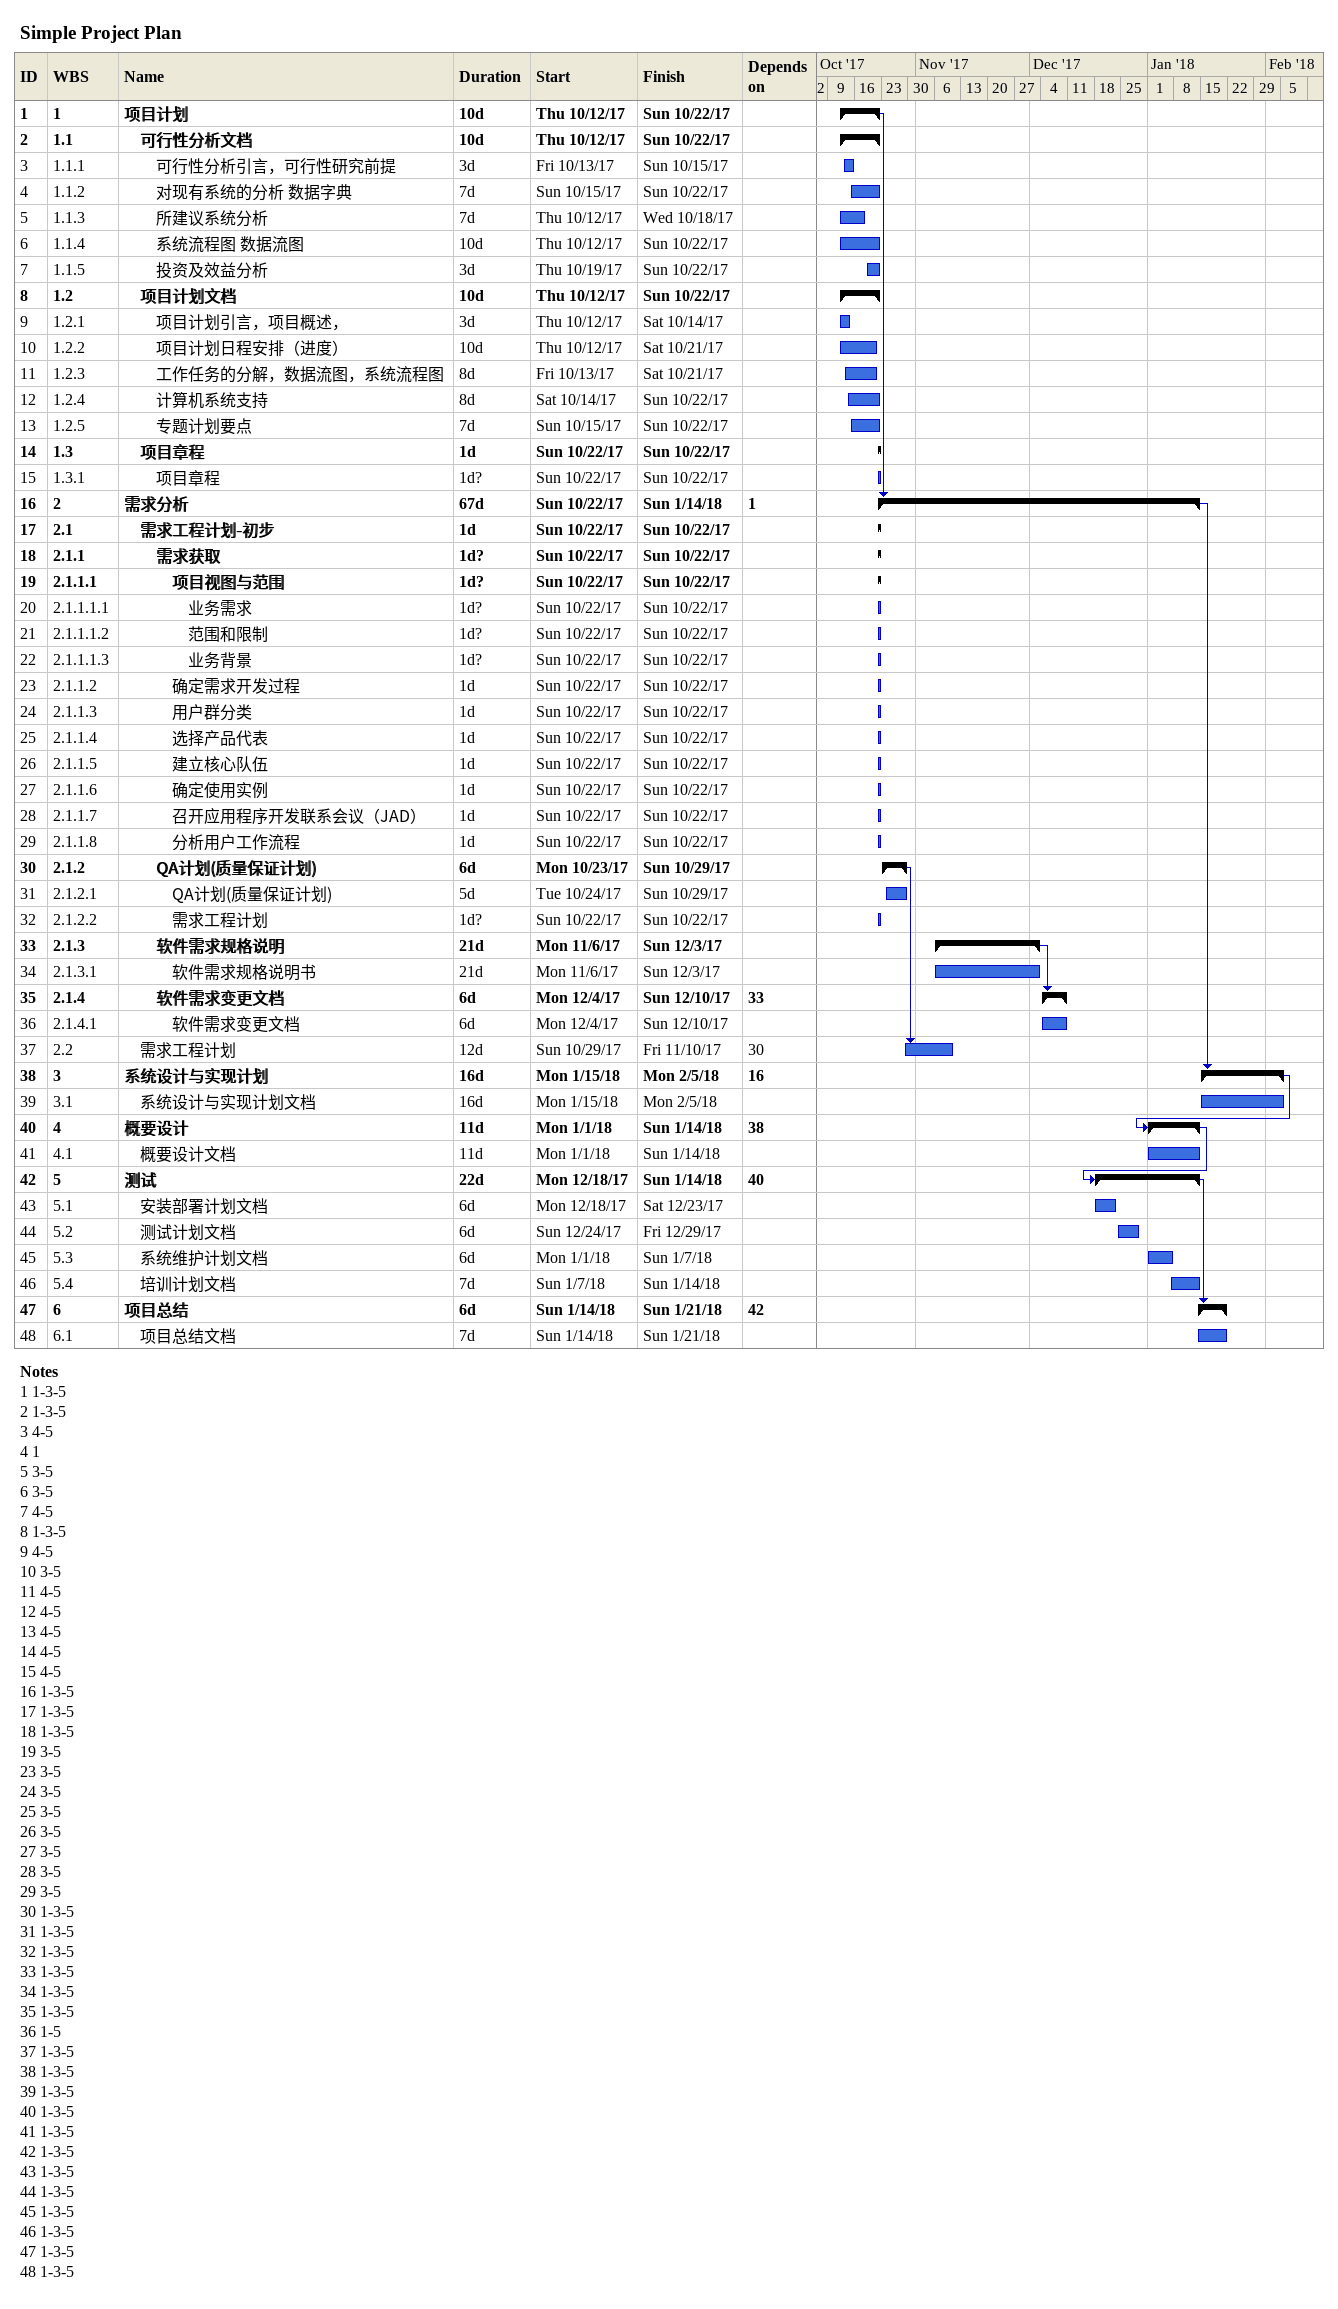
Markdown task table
Simple Project Plan

| ID | WBS | Task | Duration | Start | Finish | Predecessors |
|---|---|---|---|---|---|---|
| 1 | 1 | **项目计划** | 10d | 2017-10-12 | 2017-10-22 |  |
| 2 | 1.1 | **可行性分析文档** | 10d | 2017-10-12 | 2017-10-22 |  |
| 3 | 1.1.1 | 可行性分析引言，可行性研究前提 | 3d | 2017-10-13 | 2017-10-15 |  |
| 4 | 1.1.2 | 对现有系统的分析 数据字典 | 7d | 2017-10-15 | 2017-10-22 |  |
| 5 | 1.1.3 | 所建议系统分析 | 7d | 2017-10-12 | 2017-10-18 |  |
| 6 | 1.1.4 | 系统流程图 数据流图 | 10d | 2017-10-12 | 2017-10-22 |  |
| 7 | 1.1.5 | 投资及效益分析 | 3d | 2017-10-19 | 2017-10-22 |  |
| 8 | 1.2 | **项目计划文档** | 10d | 2017-10-12 | 2017-10-22 |  |
| 9 | 1.2.1 | 项目计划引言，项目概述， | 3d | 2017-10-12 | 2017-10-14 |  |
| 10 | 1.2.2 | 项目计划日程安排（进度） | 10d | 2017-10-12 | 2017-10-21 |  |
| 11 | 1.2.3 | 工作任务的分解，数据流图，系统流程图 | 8d | 2017-10-13 | 2017-10-21 |  |
| 12 | 1.2.4 | 计算机系统支持 | 8d | 2017-10-14 | 2017-10-22 |  |
| 13 | 1.2.5 | 专题计划要点 | 7d | 2017-10-15 | 2017-10-22 |  |
| 14 | 1.3 | **项目章程** | 1d | 2017-10-22 | 2017-10-22 |  |
| 15 | 1.3.1 | 项目章程 | 1d? | 2017-10-22 | 2017-10-22 |  |
| 16 | 2 | **需求分析** | 67d | 2017-10-22 | 2018-01-14 | 1 |
| 17 | 2.1 | **需求工程计划-初步** | 1d | 2017-10-22 | 2017-10-22 |  |
| 18 | 2.1.1 | **需求获取** | 1d? | 2017-10-22 | 2017-10-22 |  |
| 19 | 2.1.1.1 | **项目视图与范围** | 1d? | 2017-10-22 | 2017-10-22 |  |
| 20 | 2.1.1.1.1 | 业务需求 | 1d? | 2017-10-22 | 2017-10-22 |  |
| 21 | 2.1.1.1.2 | 范围和限制 | 1d? | 2017-10-22 | 2017-10-22 |  |
| 22 | 2.1.1.1.3 | 业务背景 | 1d? | 2017-10-22 | 2017-10-22 |  |
| 23 | 2.1.1.2 | 确定需求开发过程 | 1d | 2017-10-22 | 2017-10-22 |  |
| 24 | 2.1.1.3 | 用户群分类 | 1d | 2017-10-22 | 2017-10-22 |  |
| 25 | 2.1.1.4 | 选择产品代表 | 1d | 2017-10-22 | 2017-10-22 |  |
| 26 | 2.1.1.5 | 建立核心队伍 | 1d | 2017-10-22 | 2017-10-22 |  |
| 27 | 2.1.1.6 | 确定使用实例 | 1d | 2017-10-22 | 2017-10-22 |  |
| 28 | 2.1.1.7 | 召开应用程序开发联系会议（JAD） | 1d | 2017-10-22 | 2017-10-22 |  |
| 29 | 2.1.1.8 | 分析用户工作流程 | 1d | 2017-10-22 | 2017-10-22 |  |
| 30 | 2.1.2 | **QA计划(质量保证计划)** | 6d | 2017-10-23 | 2017-10-29 |  |
| 31 | 2.1.2.1 | QA计划(质量保证计划) | 5d | 2017-10-24 | 2017-10-29 |  |
| 32 | 2.1.2.2 | 需求工程计划 | 1d? | 2017-10-22 | 2017-10-22 |  |
| 33 | 2.1.3 | **软件需求规格说明** | 21d | 2017-11-06 | 2017-12-03 |  |
| 34 | 2.1.3.1 | 软件需求规格说明书 | 21d | 2017-11-06 | 2017-12-03 |  |
| 35 | 2.1.4 | **软件需求变更文档** | 6d | 2017-12-04 | 2017-12-10 | 33 |
| 36 | 2.1.4.1 | 软件需求变更文档 | 6d | 2017-12-04 | 2017-12-10 |  |
| 37 | 2.2 | 需求工程计划 | 12d | 2017-10-29 | 2017-11-10 | 30 |
| 38 | 3 | **系统设计与实现计划** | 16d | 2018-01-15 | 2018-02-05 | 16 |
| 39 | 3.1 | 系统设计与实现计划文档 | 16d | 2018-01-15 | 2018-02-05 |  |
| 40 | 4 | **概要设计** | 11d | 2018-01-01 | 2018-01-14 | 38 |
| 41 | 4.1 | 概要设计文档 | 11d | 2018-01-01 | 2018-01-14 |  |
| 42 | 5 | **测试** | 22d | 2017-12-18 | 2018-01-14 | 40 |
| 43 | 5.1 | 安装部署计划文档 | 6d | 2017-12-18 | 2017-12-23 |  |
| 44 | 5.2 | 测试计划文档 | 6d | 2017-12-24 | 2017-12-29 |  |
| 45 | 5.3 | 系统维护计划文档 | 6d | 2018-01-01 | 2018-01-07 |  |
| 46 | 5.4 | 培训计划文档 | 7d | 2018-01-07 | 2018-01-14 |  |
| 47 | 6 | **项目总结** | 6d | 2018-01-14 | 2018-01-21 | 42 |
| 48 | 6.1 | 项目总结文档 | 7d | 2018-01-14 | 2018-01-21 |  |

Notes
- 1: 1-3-5
- 2: 1-3-5
- 3: 4-5
- 4: 1
- 5: 3-5
- 6: 3-5
- 7: 4-5
- 8: 1-3-5
- 9: 4-5
- 10: 3-5
- 11: 4-5
- 12: 4-5
- 13: 4-5
- 14: 4-5
- 15: 4-5
- 16: 1-3-5
- 17: 1-3-5
- 18: 1-3-5
- 19: 3-5
- 23: 3-5
- 24: 3-5
- 25: 3-5
- 26: 3-5
- 27: 3-5
- 28: 3-5
- 29: 3-5
- 30: 1-3-5
- 31: 1-3-5
- 32: 1-3-5
- 33: 1-3-5
- 34: 1-3-5
- 35: 1-3-5
- 36: 1-5
- 37: 1-3-5
- 38: 1-3-5
- 39: 1-3-5
- 40: 1-3-5
- 41: 1-3-5
- 42: 1-3-5
- 43: 1-3-5
- 44: 1-3-5
- 45: 1-3-5
- 46: 1-3-5
- 47: 1-3-5
- 48: 1-3-5
